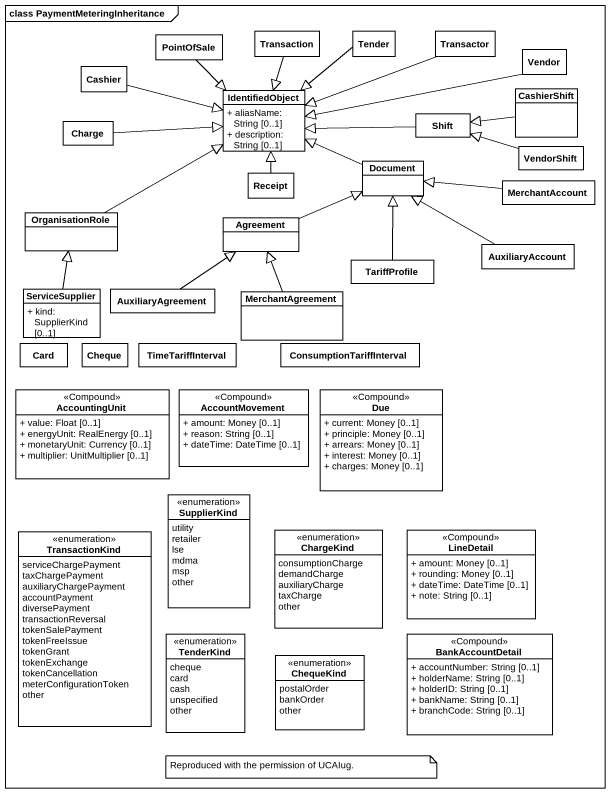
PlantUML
@startuml
mainframe class PaymentMeteringInheritance
hide circle
hide empty members
skinparam classAttributeIconSize 0
class PointOfSale
class Transaction
class Tender
class Transactor
class Cashier
class Vendor
class Charge
class IdentifiedObject {
  + aliasName: String [0..1]
  + description: String [0..1]
}
class Shift
class CashierShift
class Document
class VendorShift
class Receipt
class MerchantAccount
class OrganisationRole
class Agreement
class TariffProfile
class AuxiliaryAccount
class ServiceSupplier {
  + kind: SupplierKind [0..1]
}
class AuxiliaryAgreement
class MerchantAgreement
class "Card" as Card_
class Cheque
class TimeTariffInterval
class ConsumptionTariffInterval
class AccountingUnit <<Compound>> {
  + value: Float [0..1]
  + energyUnit: RealEnergy [0..1]
  + monetaryUnit: Currency [0..1]
  + multiplier: UnitMultiplier [0..1]
}
class AccountMovement <<Compound>> {
  + amount: Money [0..1]
  + reason: String [0..1]
  + dateTime: DateTime [0..1]
}
class Due <<Compound>> {
  + current: Money [0..1]
  + principle: Money [0..1]
  + arrears: Money [0..1]
  + interest: Money [0..1]
  + charges: Money [0..1]
}
enum SupplierKind {
  utility
  retailer
  lse
  mdma
  msp
  other
}
enum TransactionKind {
  serviceChargePayment
  taxChargePayment
  auxiliaryChargePayment
  accountPayment
  diversePayment
  transactionReversal
  tokenSalePayment
  tokenFreeIssue
  tokenGrant
  tokenExchange
  tokenCancellation
  meterConfigurationToken
  other
}
enum ChargeKind {
  consumptionCharge
  demandCharge
  auxiliaryCharge
  taxCharge
  other
}
class LineDetail <<Compound>> {
  + amount: Money [0..1]
  + rounding: Money [0..1]
  + dateTime: DateTime [0..1]
  + note: String [0..1]
}
enum TenderKind {
  cheque
  card
  cash
  unspecified
  other
}
enum ChequeKind {
  postalOrder
  bankOrder
  other
}
class BankAccountDetail <<Compound>> {
  + accountNumber: String [0..1]
  + holderName: String [0..1]
  + holderID: String [0..1]
  + bankName: String [0..1]
  + branchCode: String [0..1]
}
PointOfSale --|> IdentifiedObject
Transaction --|> IdentifiedObject
Tender --|> IdentifiedObject
Transactor -left-|> IdentifiedObject
Cashier -right-|> IdentifiedObject
Vendor -left-|> IdentifiedObject
Charge -right-|> IdentifiedObject
Shift -left-|> IdentifiedObject
CashierShift -left-|> Shift
Document -left-|> IdentifiedObject
VendorShift -left-|> Shift
Receipt -up-|> IdentifiedObject
MerchantAccount -left-|> Document
OrganisationRole -right-|> IdentifiedObject
Agreement -right-|> Document
TariffProfile -up-|> Document
AuxiliaryAccount -left-|> Document
ServiceSupplier -up-|> OrganisationRole
AuxiliaryAgreement -up-|> Agreement
MerchantAgreement -up-|> Agreement
note as N1
  Reproduced with the permission of UCAIug.
end note
@enduml
